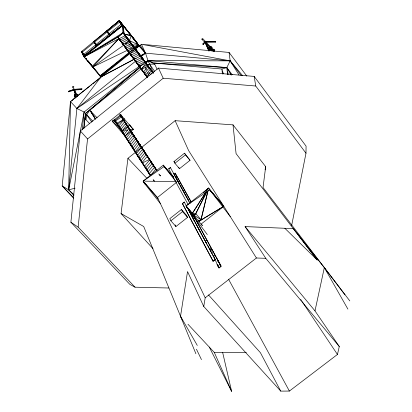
<?xml version="1.0" encoding="UTF-8"?>
<svg xmlns="http://www.w3.org/2000/svg" width="412" height="412" viewBox="0 0 412 412"><rect width="100%" height="100%" fill="white"/><g stroke="black" fill="none" stroke-linecap="round" stroke-linejoin="round"><path stroke-width="0.62" d="M291.634 225.596L305.987 153.213L306.075 146.147L254.183 76.421L158.476 68.098L80.335 130.923L70.885 222.233L129.868 284.378L135.038 287.195L168.905 288.009M73.918 195.52L68.675 189.875L70.483 101.589L100.904 77.018L135.924 58.293M186.991 207.087L186.935 207.679L185.997 205.923L208.632 188.088L223.783 206.294L201.396 223.865L202.395 225.673L185.997 205.923L209.672 189.767L223.783 206.294L199.187 221.285L198.522 220.168M77.368 95.177L77.415 94.703M73.923 194.613L68.675 189.875L76.91 108.5L100.904 77.018L83.559 56.192L84.208 55.661L82.132 51.078L119.336 20.6L135.718 41.035L138.906 45.588L134.93 48.796M82.271 129.878L84.136 112.038L140.013 67.027M84.002 128.22L85.531 113.516L140.672 66.801L85.531 113.516L83.621 128.765M135.038 287.195L78.126 227.115L87.545 138.947L163.198 78.234L255.739 86.02L305.987 153.213M152.976 248.688L121.066 213.56L127.947 158.306L175.136 120.685L233.012 124.867L265.683 166.654L263.036 187.522L349.803 300.904M181.924 319.171L180.528 316.282L187.537 271.58L203.755 306.487L280.742 391.117L289.389 391.065L337.449 354.464L339.282 346.523L314.989 310.859L245.094 226.585L293.282 228.639L324.337 267.62L344.978 294.848M203.755 306.487L205.202 297.809L157.461 197.482L143.175 181.125L163.343 165.114L173.699 177.299M214.147 50.285L214.07 49.389L213.251 49.09L211.212 50.733M143.649 66.821L89.785 110.195L86.7 114.752L85.861 119.604L89.728 123.734M265.107 169.806L265.683 166.654M73.351 197.369L62.197 185.941L68.675 189.875L84.136 112.038L76.91 108.5L70.483 101.589L62.197 185.941L73.599 198.182M314.989 310.859L324.337 267.62L347.908 309.124M198.563 220.162L199.187 221.285L201.077 219.802L208.039 190.576M207.942 189.165L208.632 188.088L203.374 192.77L208.632 188.088L209.672 189.767L223.783 206.294L199.058 221.141L200.953 219.653L208.029 190.565M127.519 42.153L129.507 40.546L131.14 35.906L130.48 34.953M68.84 91.835L69.077 91.207L74.634 89.286L81.962 88.951L81.72 89.574L74.804 89.996L73.836 89.425L68.402 91.33L68.84 91.835L74.351 90.022M74.701 95.11L74.989 94.358L75.514 94.966M192.847 216.429L195.005 218.257L190.756 212.767L189.53 212.592M203.152 44.496L205.506 41.602L215.677 41.555L215.404 42.173L205.815 42.323L204.743 41.746L202.781 44.002L203.152 44.496L205.506 41.602L214.647 51.067L213.864 51.217L204.743 41.746L205.109 41.391A0.541 0.494 -47.6 0 1 205.67 41.808M208.905 46.968L208.575 47.704L209.353 47.56L208.905 46.968L213.267 51.51M112.903 120.247L112.342 121.37L124.965 136.058L133.241 129.44L132.71 128.384M206.623 192.049L195.721 213.54L193.944 215.188L195.844 213.689L206.927 191.503M147.362 61.718L147.996 60.595L145.508 53.169L141.445 44.275L101.548 76.498L135.929 58.257M145.987 63.85L147.996 60.595L230.159 60.863L242.529 75.566M205.871 192.399L192.419 213.406L195.721 213.54L201.077 219.802M205.851 192.373L192.291 213.256L221.002 266.126L218.988 267.97L221.141 266.291L192.095 212.813M207.936 189.16L208.632 188.088M77.204 95.903L77.538 95.038L76.807 94.003L75.865 94.168L74.577 95.208M128.24 31.837L136.042 41.591L119.336 20.6L118.81 21.295L122.761 25.456L124.383 34.181L129.821 41.009L127.72 42.446M214.199 51.042L214.498 50.65A0.953 0.86 -47.6 0 0 214.065 49.486L213.159 49.656L211.861 50.707M211.82 48.57L212.195 47.715L211.68 47.03L210.784 47.2L209.497 48.24A0.948 0.86 -47.6 0 0 209.636 49.78L211.392 48.92M150.576 74.587L152.486 72.234L153.135 73.022M126.721 124.707L125.66 123.559L120.963 129.316L119.892 128.173M127.808 126.36L126.747 125.212L122.034 130.985L120.968 129.842M130.001 129.703L128.941 128.554L124.203 134.343L123.131 133.2M131.109 131.387L130.043 130.238L125.294 136.032L124.223 134.894M132.216 133.071L131.155 131.922L126.391 137.732L125.32 136.593M133.333 134.77L132.267 133.622L127.493 139.436L126.417 138.298M134.451 136.475L133.39 135.327L128.595 141.151L127.524 140.013M135.579 138.19L134.513 137.042L129.708 142.876L128.637 141.738M136.707 139.905L135.641 138.762L130.825 144.607L129.749 143.464M137.845 141.635L136.779 140.487L131.948 146.342L130.872 145.204M138.988 143.371L137.917 142.228L133.071 148.088L131.995 146.95M140.132 145.117L139.065 143.968L134.204 149.844L133.127 148.706M141.285 146.873L140.214 145.724L135.342 151.606L134.266 150.468M142.439 148.634L141.373 147.486L136.485 153.377L135.409 152.239M143.603 150.401L142.537 149.257L137.634 155.159L136.552 154.021M119.784 114.567L143.85 150.91L138.787 156.946L137.706 155.808M138.865 157.605L139.946 158.744L144.875 152.821L145.946 153.964M120.046 114.546L156.766 170.429L155.69 169.286L150.627 175.301L149.417 173.426L154.464 167.421L155.54 168.565M121.653 42.076L118.44 38.156L118.898 38.62L92.159 66.404L92.685 67.027L118.898 38.62L118.187 37.652M71.647 101.084L74.196 98.391L89.842 86.123M93.689 41.694L94.333 41.174L96.64 45.583L95.363 44.918L96.64 45.583L122.544 25.245L109.752 34.943L106.559 31.25L119.336 20.6L122.132 24.545L121.586 25.343L122.544 25.245L95.986 46.108L96.64 45.583L93.689 41.694L119.336 20.6L122.544 25.245L83.559 56.192L84.089 56.825L122.761 25.456L123.136 32.63L117.647 37.08L117.935 37.538L123.136 32.63L122.761 25.456L83.559 56.192L101.053 77.111M145.549 62.681L147.996 60.595L226.811 67.599L232.208 74.727M145.554 62.665L147.996 60.595L154.217 63.067L221.913 69.041L226.811 67.599L230.159 60.863L229.082 52.453L141.445 44.275L230.159 60.863L241.308 75.69M106.559 31.25L119.336 20.6L120.603 22.33M125.531 43.76L126.525 42.956M104.215 75.035L100.652 76.488L100.131 75.87L138.401 44.954L135.352 40.603M99.601 74.768L100.652 76.488L129.96 52.808M76.272 96.83L75.406 97.531A0.963 0.922 -11.4 0 0 75.066 98.401M132.922 57.757L117.878 37.214M135.497 61.249L76.91 108.5L143.752 63.458M141.002 56.804L145.508 53.169L230.159 60.863L239.027 75.015M145.003 63.01L147.996 60.595L154.732 64.19L149.587 64.123L144.648 66.018L145.148 67.141M147.136 76.869L136.228 62.13L142.645 58.926L147.053 64.535L145.941 63.463L141.434 69.061L140.446 67.887M113.758 121.37L121.741 114.969M117.678 124.306L124.661 118.713M119.552 127.293L122.457 130.676L129.636 124.929M173.957 161.566L184.509 153.197L190.045 160.304L179.477 168.673L174.925 163.255L173.957 161.566L174.786 162.549M159.398 174.935L160.634 175.955L158.78 173.993M174.925 163.255L185.524 154.85L184.509 153.197M168.657 168.817L170.455 167.617L168.657 168.817L187.985 204.326M174.235 173.74L175.188 173.215L191.096 201.839M94.755 41.983L107.022 32.023L109.752 34.943L109.098 35.473L122.544 25.245M96.017 44.388L108.521 34.52L109.752 34.943L107.197 30.725M157.461 197.482L176.429 182.475M107.666 31.503L119.444 22.217L122.246 24.808L120.958 24.426L122.246 24.808L119.444 22.217M82.513 51.922L94.111 42.508L96.64 45.583L94.214 42.699M109.062 33.805L120.958 24.426M83.646 54.425L95.466 45.114M184.277 202.045L215.296 259.575L213.133 261.265L182.398 203.533L184.277 202.045L182.995 203.312M181.455 209.487L169.832 218.643L170.877 220.806L175.914 226.543L187.553 217.387L186.425 215.244L181.455 209.487L182.557 211.603L187.553 217.387M170.877 220.806L182.557 211.603M90.851 85.33L91.861 84.537M92.87 83.749L100.945 77.415M100.131 75.87L129.337 53.06M134.879 48.734L138.906 45.588L138.401 44.954L129.507 40.546L123.136 32.63L84.089 56.825L81.406 51.397L82.132 51.078M206.031 240.696L206.845 240.057M210.553 249.059L211.382 248.41M211.48 250.774L212.309 250.125L210.13 248.76M212.412 252.499L213.246 251.845M214.297 255.991L215.141 255.332M212.989 261.1L215.296 259.575M217.186 261.332L218.036 260.667L217.062 258.875M205.202 297.809L256.424 258L265.766 258.309L339.282 346.523M91.917 65.755L92.685 67.027L124.043 44.965L124.342 45.438M163.343 165.114L164.1 166.525L143.175 181.125L143.85 182.593L160.325 203.507M114.181 121.911L122.081 116.452M125.619 43.888L126.669 43.167M147.12 65.802L149.587 64.123L154.68 71.42M145.343 62.382L147.996 60.595L153.501 72.785M193.82 215.038L195.844 213.689M140.234 67.722L118.898 38.62L84.089 56.825L117.647 37.08L121.272 41.55M84.089 56.825L117.678 37.116L147.311 77.544M139.297 56.49L145.508 53.169L140.204 45.279M139.313 56.459L145.508 53.169L139.292 46.01M144.864 62.021L147.053 64.535L140.533 56.099L134.142 59.287L135.126 60.461M142.732 59.163L147.053 64.535L137.407 51.907L131.052 55.074L135.182 60.708L141.589 57.51L147.053 64.535L143.793 60.59M144.772 61.774L138.329 64.993L139.313 66.172M139.385 66.435L145.843 63.206M128.977 52.082L126.989 49.533L133.292 46.401L147.053 64.535L138.514 53.514M127.998 50.908L134.317 47.766L147.053 64.535L137.474 52.118M123.605 33.403L147.053 64.535L135.342 49.141L129.013 52.293L129.991 53.462M124.311 34.484L147.053 64.535L136.372 50.521L130.027 53.678L131.011 54.853M138.442 53.297L132.077 56.475L133.061 57.644L118.898 38.62M139.488 54.698L133.107 57.876L134.091 59.05M125.279 35.659L119.068 38.733L120.041 39.897M131.31 43.857L147.053 64.535L127.257 38.311L121.025 41.401L121.998 42.57M130.295 42.503L147.053 64.535L128.25 39.645L122.009 42.74L122.982 43.909M131.263 43.682L124.985 46.798L125.964 47.972L123.986 45.438L130.259 42.333L129.286 41.154M132.278 45.037L125.984 48.163L126.963 49.337M92.685 67.027L127.406 50.264M129.718 49.146L132.613 47.751M133.771 47.189L138.401 44.954L132.154 44.959M205.454 42.297L204.738 42.245L201.921 39.31L202.04 38.584L202.756 38.635L205.578 41.566M76.704 96.48L77.157 96.274M68.675 189.875L75.066 188.155M205.506 41.602L204.743 41.746L204.738 42.245M202.781 44.002L203.425 43.878M208.848 51.073L204.743 41.746L215.677 41.555M68.402 91.33L69.077 91.207M76.369 94.039L74.634 89.286L73.836 89.425L81.962 88.951M122.457 130.676L123.724 130.532M125.629 130.316L127.529 130.094M130.068 129.806L133.241 129.44L129.775 124.862M129.033 44.965L130.285 44.959M187.96 324.239L214.312 352.456L246.34 352.636M145.081 181.156L176.161 181.661M202.385 39.485L201.921 39.31M130.63 35.267L124.383 34.181L131.14 35.906M191.111 214.019L192.265 214.528L192.27 215.78M121.066 213.56L143.7 226.507L195.896 353.738M200.953 219.653L193.944 215.188L193.202 213.91M175.533 176.341L177.66 177.727M77.338 94.611L76.441 94.302L74.701 95.548A0.958 0.917 -11.1 0 0 75.463 97.15M70.885 222.233L78.126 227.115M209.291 49.419L208.935 49.157A0.948 0.855 -47.6 0 1 209.152 47.88L210.877 46.633L211.691 46.932A0.948 0.855 -47.5 0 1 211.85 47.354M121.076 129.409L112.342 121.37L120.685 114.675L133.241 129.44M189.958 212.659L189.077 210.28L188.433 209.672L195.005 218.257M209.965 49.038L211.356 50.372M284.846 228.279L317.219 260.034L298.113 234.701M211.964 50.254L210.656 48.91L211.531 49.831M210.681 48.94L211.567 49.862M205.619 42.781L212.577 50.012M97.139 117.853L89.785 110.195L95.466 119.356M107.135 32.208L109.752 34.943L108.521 34.52M149.541 174.168L150.627 175.301M209.883 49.074L211.624 50.892M144.741 166.721L145.822 167.854L150.823 161.88L151.899 163.023M145.93 168.57L147.017 169.703L152.033 163.719L153.109 164.862M147.13 170.424L148.212 171.562L153.243 165.567L154.32 166.711M148.33 172.293L149.417 173.426M141.198 161.226L142.279 162.364L147.238 156.416L148.31 157.564M143.453 164.182L142.372 163.049L149.499 159.372L148.428 158.229M143.551 164.877L144.638 166.015L149.623 160.052L150.694 161.195M140.028 159.413L141.11 160.546L146.054 154.613L147.125 155.762M92.844 121.241L84.136 112.038M127.947 158.306L146.734 178.138M122.05 131.516L123.116 132.659L127.838 126.881L128.905 128.029M117.76 124.357L116.694 123.214L123.476 119.774L122.421 118.625L143.85 150.91L142.537 149.257M117.755 124.862L118.826 126L123.492 120.263L124.553 121.411M118.821 126.515L119.892 127.653L124.573 121.906L125.634 123.054M143.7 151.034L144.772 152.177M80.335 130.923L87.545 138.947M208.544 294.966L260.42 352.713L280.742 391.117M210.62 48.992L211.469 49.945M139.235 46.056L145.508 53.169M164.1 166.525L173.679 177.423L164.1 166.525L176.285 181.991M143.85 182.593L145.482 184.463L143.175 181.125L158.182 198.996M218.036 260.667L221.002 266.126M81.288 89.069L81.72 89.574M113.336 120.041L118.723 126.33M189.077 210.28L187.45 207.844L192.62 213.869L187.12 207.236M182.398 203.533L206.505 248.797M82.431 52.705L84.903 55.635M142.5 70.519L141.512 69.34L147.996 66.095L147.017 64.911M142.583 70.802L143.572 71.976L148.104 66.358L149.077 67.542M143.659 72.27L144.648 73.444L149.19 67.82L150.169 69.005M144.741 73.743L145.73 74.922L150.282 69.283L151.261 70.467L143.706 60.348L137.273 63.561L138.257 64.736M145.827 75.221L146.816 76.4L151.384 70.756L153.099 72.924M83.945 56.068L84.769 57.062M86.829 59.513L86.005 58.53L86.829 59.529M88.065 60.991L89.301 62.464M92.185 65.91L93.421 67.388M94.245 68.371L97.953 72.795M126.989 49.533L127.967 50.707M131.052 55.074L132.031 56.248M135.182 60.708L136.166 61.882M136.228 62.13L137.211 63.304M121.02 41.231L120.046 40.062L126.263 36.982L125.3 35.808M123.971 45.258L122.997 44.089L129.25 40.984L147.053 64.535M123.986 45.438L124.965 46.613M84.815 55.965L81.406 51.397L83.78 56.686M88.065 61.012L89.301 62.495M85.969 58.504L86.783 59.477M88.003 60.945L89.224 62.408M90.439 63.87L91.253 64.844M185.524 154.85L190.045 160.304M132.324 45.222L133.292 46.401M133.344 46.592L134.317 47.766M134.369 47.962L135.342 49.141M135.399 49.342L136.372 50.521M136.434 50.727L137.407 51.907M139.56 54.914L140.533 56.099M140.61 56.326L141.589 57.51M141.671 57.742L142.645 58.926M126.288 37.137L127.257 38.311M127.282 38.471L128.25 39.645M128.281 39.809L143.35 59.874M187.45 207.844L193.254 215.033M127.705 31.065L137.711 43.971L135.718 41.035L136.846 43.291M129.965 34.314L137.572 43.78L122.009 24.365M120.479 22.155L135.914 41.401M139.349 46.165L119.336 20.6M157.111 69.37L154.217 63.067L226.811 67.599L231.209 74.979M209.672 189.767L230.267 216.563M317.219 260.034L236.076 153.604L233.012 124.867M207.293 234.557L195.025 218.206M230.025 73.46L231.183 74.984M229.082 52.453L246.788 76.096M124.053 33.738L153.13 72.672M153.161 72.836L123.152 32.656L123.435 33.084M123.507 33.295L128.92 40.541M122.9 32.594L153.223 73.223M215.033 41.674L215.404 42.173M117.945 37.044L147.177 76.9M117.734 36.915L147.285 77.214M119.66 39.665L147.388 77.487M141.373 147.486L143.85 150.91L125.66 123.559M148.845 72.347L150.328 74.433M140.214 145.724L143.85 150.91L126.747 125.212M139.065 143.968L143.85 150.91L128.941 128.554M86.7 114.752L91.701 122.05M137.917 142.228L143.85 150.91L130.043 130.238M136.779 140.487L143.85 150.91L131.155 131.922M129.507 40.546L129.821 41.009M135.641 138.762L143.85 150.91L132.267 133.622M134.513 137.042L143.85 150.91L133.39 135.327M300.714 299.467L301.424 300.533M302.14 301.605L337.449 354.464M84.208 55.661L81.406 51.397L83.348 55.234M120.247 114.526L157.121 170.614M120.258 115L156.761 170.563M120.016 114.969L156.612 170.692M245.094 226.585L265.766 258.309M128.874 32.651L129.837 34.129M114.387 119.125L139.946 158.744M140.95 160.299L142.624 162.9M143.288 163.93L148.753 172.401M114.639 119.846L116.714 123.07M117.41 124.146L118.795 126.293M119.49 127.37L120.876 129.517M121.566 130.594L123.301 133.282M123.991 134.353L125.377 136.506M126.072 137.577L127.457 139.73M128.153 140.801L129.883 143.489M130.578 144.566L131.964 146.713M132.654 147.79L140.276 159.609M140.971 160.685L142.356 162.833M143.052 163.909L144.782 166.597M145.477 167.674L147.208 170.357M147.903 171.433L150.328 175.193M114.345 119.573L150.452 175.584M114.263 119.779L150.277 175.672M256.424 258L188.614 150.576L175.136 120.685M95.363 118.62L90.609 111.055L95.234 118.677M117.678 37.116L117.935 37.538M82.153 52.648L81.406 51.397L83.533 55.579M178.741 167.39L179.477 168.673M180.528 316.282L197.281 345.421M175.074 173.076L190.88 201.53M170.336 167.483L190.148 203.43M228.526 279.176L289.389 391.065M217.17 264.581L218.988 267.97M217.124 264.597L218.844 267.81M206.736 249.229L213.133 261.265M219.014 262.47L218.175 260.827L220.003 264.293L217.86 265.967L214.317 257.757M209.296 347.089L231.637 391.4L222.665 352.502M175.115 224.906L175.914 226.543M196.442 349.206L201.463 359.604M100.106 75.35L100.652 76.488M158.476 68.098L163.198 78.234M123.209 132.293L123.708 133.37M214.312 352.456L231.637 391.4M145.405 67.722L146.43 70.035M147.717 72.929L149 75.823M205.186 42.328L208.714 50.398M180.992 186.739L181.759 188.505M201.401 233.758L202.374 236.014M180.302 185.488L181.316 187.836M200.531 232.141L201.504 234.387M179.611 184.241L180.121 185.41M199.666 230.54L200.634 232.78M178.932 183L179.689 184.756M198.805 228.943L199.774 231.178M178.252 181.774L179.261 184.102M197.956 227.362L198.924 229.592M177.582 180.549L178.334 182.295M197.111 225.797L197.837 227.46M176.913 179.338L177.917 181.656M176.248 178.128L177.248 180.446M196.272 224.236L196.993 225.9M195.442 222.691L196.163 224.349M175.584 176.933L176.336 178.664M174.93 175.744L175.929 178.046M194.618 221.156L195.571 223.361M174.276 174.559L175.023 176.279M193.794 219.637L194.51 221.285M173.632 173.385L174.374 175.1M192.981 218.123L194.006 220.482M192.172 216.624L193.197 218.978M191.374 215.131L192.394 217.479M190.576 213.653L191.338 215.409M213.344 255.955L214.353 258.293M212.381 254.163L213.39 256.496M211.428 252.391L212.18 254.132M210.481 250.63L211.48 252.947M209.538 248.884L210.537 251.196M188.166 199.753L188.887 201.427M208.606 247.148L209.353 248.879M187.424 198.414L188.387 200.639M207.684 245.428L208.426 247.154M186.693 197.08L187.409 198.744M185.961 195.757L186.677 197.42M205.851 242.029L206.839 244.316M185.235 194.443L185.956 196.102M184.519 193.135L185.472 195.34M204.949 240.351L205.933 242.632M183.803 191.843L184.751 194.037M204.048 238.682L204.79 240.387M183.093 190.555L183.803 192.198M203.157 237.029L204.141 239.295M182.387 189.273L183.335 191.462M202.277 235.391L203.255 237.647M181.687 188.001L182.454 189.772M205.815 42.323L209.512 50.944M75.175 96.274L75.654 97.443M76.802 95.224L77.24 96.413M74.567 90.619L75.648 93.596M74.052 90.022L76.416 96.557M72.744 86.932L73.738 89.682A0.546 0.525 -10.4 0 1 74.33 89.064A0.546 0.525 -10.4 0 1 74.788 89.765M74.989 94.358L76.055 97.32M75.123 96.295L75.55 97.479M223.376 73.887L221.913 69.041L222.418 74.062M74.011 90.135L75.211 94.904M228.217 74.412L226.811 67.599L227.573 74.629M254.183 76.421L255.739 86.02M74.366 90.11A0.546 0.525 -10.4 0 1 74.088 90.084M73.089 87.329A0.541 0.52 -9.9 0 1 72.811 86.582A0.541 0.52 -9.9 0 1 73.63 86.438A0.541 0.52 -9.9 0 1 73.624 87.236M75.345 96.81A0.953 0.917 -11.1 0 1 74.577 95.213M85.531 113.516L85.047 118.733L85.861 119.604L85.531 113.516M153.202 179.848L154.294 180.981L153.202 179.848M84.851 55.991L82.4 53.066L84.851 56.006M91.361 64.926L90.125 63.448L91.361 64.967M125.155 35.216L123.136 32.63L125.155 35.216"/></g></svg>
